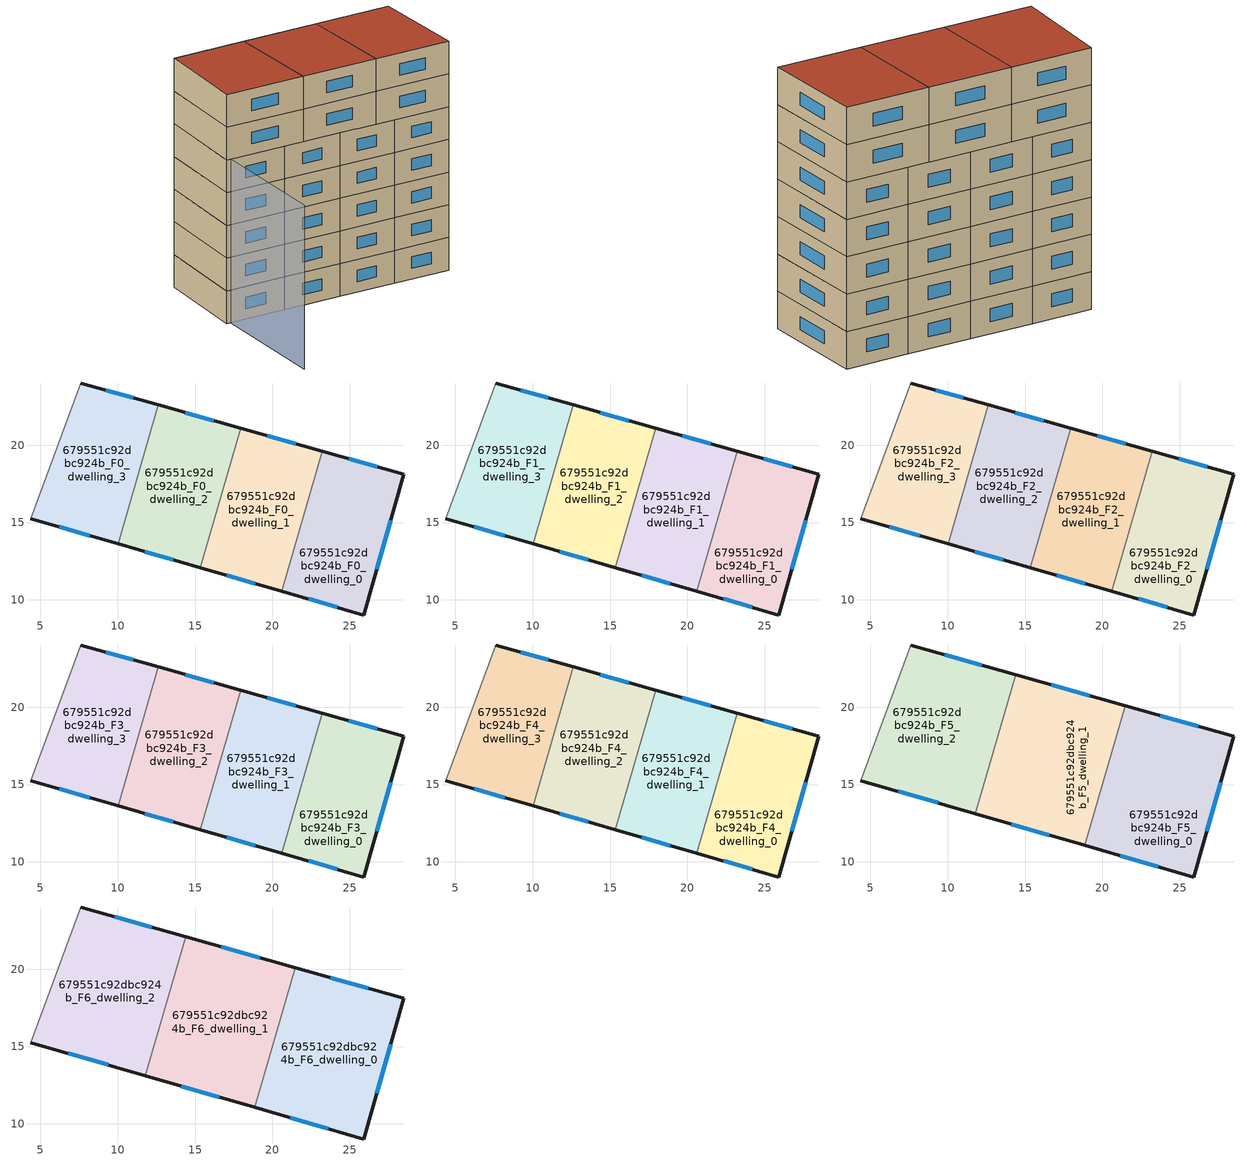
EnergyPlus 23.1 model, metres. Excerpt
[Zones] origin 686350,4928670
679551c92dbc924b_F0_dwelling_0
 floor ground (EU_floor_Construction): 28.48,18.12 25.91,9.03 20.61,10.56 23.23,19.6 z0
 wall outside (EU_wall_Construction): 20.61,10.56 25.91,9.03 28.48,18.12 23.23,19.6 z0:3
 wall to 679551c92dbc924b_F0_dwelling_1 (EU_wall_Construction): 23.23,19.6 20.61,10.56 z0:3
 window (EU_Window_Construction): 26.77,18.6 24.94,19.12 / 26.74,11.99 27.64,15.16 / 22.34,10.06 24.18,9.53 z0.98:2.02
679551c92dbc924b_F0_dwelling_1
 floor ground (EU_floor_Construction): 23.23,19.6 20.61,10.56 15.33,12.09 17.94,21.1 z0
 wall outside (EU_wall_Construction): 23.23,19.6 17.94,21.1 / 15.33,12.09 20.61,10.56 z0:3
 wall to 679551c92dbc924b_F0_dwelling_2 (EU_wall_Construction): 17.94,21.1 15.33,12.09 z0:3
 window (EU_Window_Construction): 21.51,20.09 19.66,20.61 / 17.05,11.59 18.9,11.06 z0.98:2.02
679551c92dbc924b_F0_dwelling_2
 floor ground (EU_floor_Construction): 17.94,21.1 15.33,12.09 10.03,13.63 12.63,22.6 z0
 wall outside (EU_wall_Construction): 17.94,21.1 12.63,22.6 / 10.03,13.63 15.33,12.09 z0:3
 wall to 679551c92dbc924b_F0_dwelling_3 (EU_wall_Construction): 12.63,22.6 10.03,13.63 z0:3
 window (EU_Window_Construction): 16.21,21.59 14.36,22.11 / 11.75,13.13 13.61,12.59 z0.98:2.02
679551c92dbc924b_F0_dwelling_3
 floor ground (EU_floor_Construction): 12.63,22.6 10.03,13.63 4.4,15.26 7.61,24.02 z0
 wall outside (EU_wall_Construction): 12.63,22.6 7.61,24.02 / 4.4,15.26 10.03,13.63 z0:3
 wall adiabatic (EU_wall_Construction): 7.61,24.02 4.4,15.26 z0:3
 window (EU_Window_Construction): 10.99,23.06 9.24,23.56 / 6.23,14.73 8.2,14.16 z0.98:2.02
679551c92dbc924b_F1_dwelling_0
 floor to 679551c92dbc924b_F0_dwelling_0 (EU_floor_Construction): 28.48,18.12 25.91,9.03 20.61,10.56 23.23,19.6 z3
 wall outside (EU_wall_Construction): 20.61,10.56 25.91,9.03 28.48,18.12 23.23,19.6 z3:6
 wall to 679551c92dbc924b_F1_dwelling_1 (EU_wall_Construction): 23.23,19.6 20.61,10.56 z3:6
 window (EU_Window_Construction): 26.77,18.6 24.94,19.12 / 26.74,11.99 27.64,15.16 / 22.34,10.06 24.18,9.53 z3.98:5.02
679551c92dbc924b_F1_dwelling_1
 floor to 679551c92dbc924b_F0_dwelling_1 (EU_floor_Construction): 23.23,19.6 20.61,10.56 15.33,12.09 17.94,21.1 z3
 wall outside (EU_wall_Construction): 23.23,19.6 17.94,21.1 / 15.33,12.09 20.61,10.56 z3:6
 wall to 679551c92dbc924b_F1_dwelling_2 (EU_wall_Construction): 17.94,21.1 15.33,12.09 z3:6
 window (EU_Window_Construction): 21.51,20.09 19.66,20.61 / 17.05,11.59 18.9,11.06 z3.98:5.02
679551c92dbc924b_F1_dwelling_2
 floor to 679551c92dbc924b_F0_dwelling_2 (EU_floor_Construction): 17.94,21.1 15.33,12.09 10.03,13.63 12.63,22.6 z3
 wall outside (EU_wall_Construction): 17.94,21.1 12.63,22.6 / 10.03,13.63 15.33,12.09 z3:6
 wall to 679551c92dbc924b_F1_dwelling_3 (EU_wall_Construction): 12.63,22.6 10.03,13.63 z3:6
 window (EU_Window_Construction): 16.21,21.59 14.36,22.11 / 11.75,13.13 13.61,12.59 z3.98:5.02
679551c92dbc924b_F1_dwelling_3
 floor to 679551c92dbc924b_F0_dwelling_3 (EU_floor_Construction): 12.63,22.6 10.03,13.63 4.4,15.26 7.61,24.02 z3
 wall outside (EU_wall_Construction): 12.63,22.6 7.61,24.02 / 4.4,15.26 10.03,13.63 z3:6
 wall adiabatic (EU_wall_Construction): 7.61,24.02 4.4,15.26 z3:6
 window (EU_Window_Construction): 10.99,23.06 9.24,23.56 / 6.23,14.73 8.2,14.16 z3.98:5.02
679551c92dbc924b_F2_dwelling_0
 floor to 679551c92dbc924b_F1_dwelling_0 (EU_floor_Construction): 28.48,18.12 25.91,9.03 20.61,10.56 23.23,19.6 z6
 wall outside (EU_wall_Construction): 20.61,10.56 25.91,9.03 28.48,18.12 23.23,19.6 z6:9
 wall to 679551c92dbc924b_F2_dwelling_1 (EU_wall_Construction): 23.23,19.6 20.61,10.56 z6:9
 window (EU_Window_Construction): 26.77,18.6 24.94,19.12 / 26.74,11.99 27.64,15.16 / 22.34,10.06 24.18,9.53 z6.98:8.02
679551c92dbc924b_F2_dwelling_1
 floor to 679551c92dbc924b_F1_dwelling_1 (EU_floor_Construction): 23.23,19.6 20.61,10.56 15.33,12.09 17.94,21.1 z6
 wall outside (EU_wall_Construction): 23.23,19.6 17.94,21.1 / 15.33,12.09 20.61,10.56 z6:9
 wall to 679551c92dbc924b_F2_dwelling_2 (EU_wall_Construction): 17.94,21.1 15.33,12.09 z6:9
 window (EU_Window_Construction): 21.51,20.09 19.66,20.61 / 17.05,11.59 18.9,11.06 z6.98:8.02
679551c92dbc924b_F2_dwelling_2
 floor to 679551c92dbc924b_F1_dwelling_2 (EU_floor_Construction): 17.94,21.1 15.33,12.09 10.03,13.63 12.63,22.6 z6
 wall outside (EU_wall_Construction): 17.94,21.1 12.63,22.6 / 10.03,13.63 15.33,12.09 z6:9
 wall to 679551c92dbc924b_F2_dwelling_3 (EU_wall_Construction): 12.63,22.6 10.03,13.63 z6:9
 window (EU_Window_Construction): 16.21,21.59 14.36,22.11 / 11.75,13.13 13.61,12.59 z6.98:8.02
679551c92dbc924b_F2_dwelling_3
 floor to 679551c92dbc924b_F1_dwelling_3 (EU_floor_Construction): 12.63,22.6 10.03,13.63 4.4,15.26 7.61,24.02 z6
 wall outside (EU_wall_Construction): 12.63,22.6 7.61,24.02 / 4.4,15.26 10.03,13.63 z6:9
 wall adiabatic (EU_wall_Construction): 7.61,24.02 4.4,15.26 z6:9
 window (EU_Window_Construction): 10.99,23.06 9.24,23.56 / 6.23,14.73 8.2,14.16 z6.98:8.02
679551c92dbc924b_F3_dwelling_0
 floor to 679551c92dbc924b_F2_dwelling_0 (EU_floor_Construction): 28.48,18.12 25.91,9.03 20.61,10.56 23.23,19.6 z9
 wall outside (EU_wall_Construction): 20.61,10.56 25.91,9.03 28.48,18.12 23.23,19.6 z9:12
 wall to 679551c92dbc924b_F3_dwelling_1 (EU_wall_Construction): 23.23,19.6 20.61,10.56 z9:12
 window (EU_Window_Construction): 26.77,18.6 24.94,19.12 / 26.74,11.99 27.64,15.16 / 22.34,10.06 24.18,9.53 z9.98:11.02
679551c92dbc924b_F3_dwelling_1
 floor to 679551c92dbc924b_F2_dwelling_1 (EU_floor_Construction): 23.23,19.6 20.61,10.56 15.33,12.09 17.94,21.1 z9
 wall outside (EU_wall_Construction): 23.23,19.6 17.94,21.1 / 15.33,12.09 20.61,10.56 z9:12
 wall to 679551c92dbc924b_F3_dwelling_2 (EU_wall_Construction): 17.94,21.1 15.33,12.09 z9:12
 window (EU_Window_Construction): 21.51,20.09 19.66,20.61 / 17.05,11.59 18.9,11.06 z9.98:11.02
679551c92dbc924b_F3_dwelling_2
 floor to 679551c92dbc924b_F2_dwelling_2 (EU_floor_Construction): 17.94,21.1 15.33,12.09 10.03,13.63 12.63,22.6 z9
 wall outside (EU_wall_Construction): 17.94,21.1 12.63,22.6 / 10.03,13.63 15.33,12.09 z9:12
 wall to 679551c92dbc924b_F3_dwelling_3 (EU_wall_Construction): 12.63,22.6 10.03,13.63 z9:12
 window (EU_Window_Construction): 16.21,21.59 14.36,22.11 / 11.75,13.13 13.61,12.59 z9.98:11.02
679551c92dbc924b_F3_dwelling_3
 floor to 679551c92dbc924b_F2_dwelling_3 (EU_floor_Construction): 12.63,22.6 10.03,13.63 4.4,15.26 7.61,24.02 z9
 wall outside (EU_wall_Construction): 12.63,22.6 7.61,24.02 / 4.4,15.26 10.03,13.63 z9:12
 wall adiabatic (EU_wall_Construction): 7.61,24.02 4.4,15.26 z9:12
 window (EU_Window_Construction): 10.99,23.06 9.24,23.56 / 6.23,14.73 8.2,14.16 z9.98:11.02
679551c92dbc924b_F4_dwelling_0
 floor to 679551c92dbc924b_F3_dwelling_0 (EU_floor_Construction): 28.48,18.12 25.91,9.03 20.61,10.56 23.23,19.6 z12
 wall outside (EU_wall_Construction): 20.61,10.56 25.91,9.03 28.48,18.12 23.23,19.6 z12:15
 wall to 679551c92dbc924b_F4_dwelling_1 (EU_wall_Construction): 23.23,19.6 20.61,10.56 z12:15
 window (EU_Window_Construction): 26.77,18.6 24.94,19.12 / 26.74,11.99 27.64,15.16 / 22.34,10.06 24.18,9.53 z12.98:14.02
679551c92dbc924b_F4_dwelling_1
 floor to 679551c92dbc924b_F3_dwelling_1 (EU_floor_Construction): 23.23,19.6 20.61,10.56 15.33,12.09 17.94,21.1 z12
 wall outside (EU_wall_Construction): 23.23,19.6 17.94,21.1 / 15.33,12.09 20.61,10.56 z12:15
 wall to 679551c92dbc924b_F4_dwelling_2 (EU_wall_Construction): 17.94,21.1 15.33,12.09 z12:15
 window (EU_Window_Construction): 21.51,20.09 19.66,20.61 / 17.05,11.59 18.9,11.06 z12.98:14.02
679551c92dbc924b_F4_dwelling_2
 floor to 679551c92dbc924b_F3_dwelling_2 (EU_floor_Construction): 17.94,21.1 15.33,12.09 10.03,13.63 12.63,22.6 z12
 wall outside (EU_wall_Construction): 17.94,21.1 12.63,22.6 / 10.03,13.63 15.33,12.09 z12:15
 wall to 679551c92dbc924b_F4_dwelling_3 (EU_wall_Construction): 12.63,22.6 10.03,13.63 z12:15
 window (EU_Window_Construction): 16.21,21.59 14.36,22.11 / 11.75,13.13 13.61,12.59 z12.98:14.02
679551c92dbc924b_F4_dwelling_3
 floor to 679551c92dbc924b_F3_dwelling_3 (EU_floor_Construction): 12.63,22.6 10.03,13.63 4.4,15.26 7.61,24.02 z12
 wall outside (EU_wall_Construction): 12.63,22.6 7.61,24.02 / 4.4,15.26 10.03,13.63 z12:15
 wall adiabatic (EU_wall_Construction): 7.61,24.02 4.4,15.26 z12:15
 window (EU_Window_Construction): 10.99,23.06 9.24,23.56 / 6.23,14.73 8.2,14.16 z12.98:14.02
679551c92dbc924b_F5_dwelling_0
 floor to 679551c92dbc924b_F4_dwelling_0 (EU_floor_Construction): 28.48,18.12 25.91,9.03 20.61,10.56 23.23,19.6 z15
 floor to 679551c92dbc924b_F4_dwelling_1 (EU_floor_Construction): 23.23,19.6 20.61,10.56 18.86,11.07 21.47,20.1 z15
 wall outside (EU_wall_Construction): 18.86,11.07 25.91,9.03 28.48,18.12 21.47,20.1 z15:18
 wall to 679551c92dbc924b_F5_dwelling_1 (EU_wall_Construction): 21.47,20.1 18.86,11.07 z15:18
 window (EU_Window_Construction): 26.2,18.76 23.75,19.46 / 26.74,11.99 27.64,15.16 / 21.15,10.41 23.61,9.69 z15.98:17.02
679551c92dbc924b_F5_dwelling_1
 floor to 679551c92dbc924b_F4_dwelling_1 (EU_floor_Construction): 21.47,20.1 18.86,11.07 15.33,12.09 17.94,21.1 z15
 floor to 679551c92dbc924b_F4_dwelling_2 (EU_floor_Construction): 17.94,21.1 15.33,12.09 11.8,13.12 14.4,22.1 z15
 wall outside (EU_wall_Construction): 21.47,20.1 14.4,22.1 / 11.8,13.12 18.86,11.07 z15:18
 wall to 679551c92dbc924b_F5_dwelling_2 (EU_wall_Construction): 14.4,22.1 11.8,13.12 z15:18
 window (EU_Window_Construction): 19.17,20.75 16.7,21.45 / 14.09,12.45 16.56,11.74 z15.98:17.02
679551c92dbc924b_F5_dwelling_2
 floor to 679551c92dbc924b_F4_dwelling_2 (EU_floor_Construction): 14.4,22.1 11.8,13.12 10.03,13.63 12.63,22.6 z15
 floor to 679551c92dbc924b_F4_dwelling_3 (EU_floor_Construction): 12.63,22.6 10.03,13.63 4.4,15.26 7.61,24.02 z15
 wall outside (EU_wall_Construction): 14.4,22.1 7.61,24.02 / 4.4,15.26 11.8,13.12 z15:18
 wall adiabatic (EU_wall_Construction): 7.61,24.02 4.4,15.26 z15:18
 window (EU_Window_Construction): 12.19,22.72 9.82,23.39 / 6.8,14.56 9.39,13.81 z15.98:17.02
679551c92dbc924b_F6_dwelling_0
 floor to 679551c92dbc924b_F5_dwelling_0 (EU_floor_Construction): 28.48,18.12 25.91,9.03 18.86,11.07 21.47,20.1 z18
 wall outside (EU_wall_Construction): 18.86,11.07 25.91,9.03 28.48,18.12 21.47,20.1 z18:21
 wall to 679551c92dbc924b_F6_dwelling_1 (EU_wall_Construction): 21.47,20.1 18.86,11.07 z18:21
 window (EU_Window_Construction): 26.2,18.76 23.75,19.46 / 26.74,11.99 27.64,15.16 / 21.15,10.41 23.61,9.69 z18.98:20.02
 roof outside (EU_roof_Construction): 25.91,9.03 28.48,18.12 21.47,20.1 18.86,11.07 z21
679551c92dbc924b_F6_dwelling_1
 floor to 679551c92dbc924b_F5_dwelling_1 (EU_floor_Construction): 21.47,20.1 18.86,11.07 11.8,13.12 14.4,22.1 z18
 wall outside (EU_wall_Construction): 21.47,20.1 14.4,22.1 / 11.8,13.12 18.86,11.07 z18:21
 wall to 679551c92dbc924b_F6_dwelling_2 (EU_wall_Construction): 14.4,22.1 11.8,13.12 z18:21
 window (EU_Window_Construction): 19.17,20.75 16.7,21.45 / 14.09,12.45 16.56,11.74 z18.98:20.02
 roof outside (EU_roof_Construction): 18.86,11.07 21.47,20.1 14.4,22.1 11.8,13.12 z21
679551c92dbc924b_F6_dwelling_2
 floor to 679551c92dbc924b_F5_dwelling_2 (EU_floor_Construction): 14.4,22.1 11.8,13.12 4.4,15.26 7.61,24.02 z18
 wall outside (EU_wall_Construction): 14.4,22.1 7.61,24.02 / 4.4,15.26 11.8,13.12 z18:21
 wall adiabatic (EU_wall_Construction): 7.61,24.02 4.4,15.26 z18:21
 window (EU_Window_Construction): 12.19,22.72 9.82,23.39 / 6.8,14.56 9.39,13.81 z18.98:20.02
 roof outside (EU_roof_Construction): 11.8,13.12 14.4,22.1 7.61,24.02 4.4,15.26 z21
shading: 7.61,24.02 1.09,3.58 z0:15
[Building]
EU S2 Campaign: North Axis=0; Terrain=City; Solar Distribution=FullExterior
[Site:Location]
Bologna: Latitude=44.5; Longitude=11.25; Time Zone=1; Elevation=37
[SizingPeriod:WeatherFileDays]
AnnualSizingPeriod: Begin Month=1; Begin Day of Month=1; End Month=12; End Day of Month=31; Day of Week for Start Day=Monday; Use Weather File Daylight Saving Period=No; Use Weather File Rain and Snow Indicators=No
[MATERIAL]
EU_InternalMass_Material: Roughness=MediumRough; Thickness=0.1; Conductivity=1; Density=1800; Specific Heat=900; Thermal Absorptance=0.9; Solar Absorptance=0.7; Visible Absorptance=0.7
[MATERIAL:NOMASS] Roughness=MediumRough; Thermal Absorptance=0.9; Solar Absorptance=0.7; Visible Absorptance=0.7
Name | Thermal Resistance
EU_wall_NoMass | 0.905828
EU_roof_NoMass | 0.37593
EU_floor_NoMass | 0.67114
[WINDOWMATERIAL:SIMPLEGLAZINGSYSTEM]
EU_Window_SimpleGlazing: UFactor=4.52486; Solar Heat Gain Coefficient=0.85; Visible Transmittance=0.85
[CONSTRUCTION]
EU_wall_Construction: EU_wall_NoMass
EU_roof_Construction: EU_roof_NoMass
EU_floor_Construction: EU_floor_NoMass
EU_Window_Construction: EU_Window_SimpleGlazing
EU_InternalMass_Construction: EU_InternalMass_Material
[ZONE] Type=1; Multiplier=1; Ceiling Height=autocalculate; Floor Area=autocalculate; Part of Total Floor Area=Yes
Name | Volume
679551c92dbc924b_F0_dwelling_0; 679551c92dbc924b_F1_dwelling_0; 679551c92dbc924b_F2_dwelling_0; 679551c92dbc924b_F3_dwelling_0; 679551c92dbc924b_F4_dwelling_0 | 154.975
679551c92dbc924b_F5_dwelling_0 | 206.624
679551c92dbc924b_F6_dwelling_0 | 206.628
679551c92dbc924b_F0_dwelling_1 | 154.974
679551c92dbc924b_F1_dwelling_1; 679551c92dbc924b_F2_dwelling_1; 679551c92dbc924b_F3_dwelling_1; 679551c92dbc924b_F4_dwelling_1 | 154.973
679551c92dbc924b_F5_dwelling_1 | 206.637
679551c92dbc924b_F6_dwelling_1 | 206.643
679551c92dbc924b_F0_dwelling_2; 679551c92dbc924b_F1_dwelling_2; 679551c92dbc924b_F2_dwelling_2; 679551c92dbc924b_F3_dwelling_2; 679551c92dbc924b_F4_dwelling_2 | 154.976
679551c92dbc924b_F5_dwelling_2 | 206.631
679551c92dbc924b_F6_dwelling_2 | 206.635
679551c92dbc924b_F0_dwelling_3; 679551c92dbc924b_F1_dwelling_3; 679551c92dbc924b_F2_dwelling_3; 679551c92dbc924b_F3_dwelling_3; 679551c92dbc924b_F4_dwelling_3 | 154.981
[INTERNALMASS] Construction=EU_InternalMass_Construction
Name | Zone or ZoneList | Surface Area
679551c92dbc924b_F0_dwelling_0_EU_InternalMass | 679551c92dbc924b_F0_dwelling_0 | 51.6585
679551c92dbc924b_F0_dwelling_1_EU_InternalMass | 679551c92dbc924b_F0_dwelling_1 | 51.6581
679551c92dbc924b_F0_dwelling_2_EU_InternalMass | 679551c92dbc924b_F0_dwelling_2 | 51.6585
679551c92dbc924b_F0_dwelling_3_EU_InternalMass | 679551c92dbc924b_F0_dwelling_3 | 51.6606
679551c92dbc924b_F1_dwelling_0_EU_InternalMass | 679551c92dbc924b_F1_dwelling_0 | 51.6585
679551c92dbc924b_F1_dwelling_1_EU_InternalMass | 679551c92dbc924b_F1_dwelling_1 | 51.6581
679551c92dbc924b_F1_dwelling_2_EU_InternalMass | 679551c92dbc924b_F1_dwelling_2 | 51.6585
679551c92dbc924b_F1_dwelling_3_EU_InternalMass | 679551c92dbc924b_F1_dwelling_3 | 51.6606
679551c92dbc924b_F2_dwelling_0_EU_InternalMass | 679551c92dbc924b_F2_dwelling_0 | 51.6585
679551c92dbc924b_F2_dwelling_1_EU_InternalMass | 679551c92dbc924b_F2_dwelling_1 | 51.6581
679551c92dbc924b_F2_dwelling_2_EU_InternalMass | 679551c92dbc924b_F2_dwelling_2 | 51.6585
679551c92dbc924b_F2_dwelling_3_EU_InternalMass | 679551c92dbc924b_F2_dwelling_3 | 51.6606
679551c92dbc924b_F3_dwelling_0_EU_InternalMass | 679551c92dbc924b_F3_dwelling_0 | 51.6585
679551c92dbc924b_F3_dwelling_1_EU_InternalMass | 679551c92dbc924b_F3_dwelling_1 | 51.6581
679551c92dbc924b_F3_dwelling_2_EU_InternalMass | 679551c92dbc924b_F3_dwelling_2 | 51.6585
679551c92dbc924b_F3_dwelling_3_EU_InternalMass | 679551c92dbc924b_F3_dwelling_3 | 51.6606
679551c92dbc924b_F4_dwelling_0_EU_InternalMass | 679551c92dbc924b_F4_dwelling_0 | 51.6585
679551c92dbc924b_F4_dwelling_1_EU_InternalMass | 679551c92dbc924b_F4_dwelling_1 | 51.6581
679551c92dbc924b_F4_dwelling_2_EU_InternalMass | 679551c92dbc924b_F4_dwelling_2 | 51.6585
679551c92dbc924b_F4_dwelling_3_EU_InternalMass | 679551c92dbc924b_F4_dwelling_3 | 51.6606
679551c92dbc924b_F5_dwelling_0_EU_InternalMass | 679551c92dbc924b_F5_dwelling_0 | 68.8756
679551c92dbc924b_F5_dwelling_1_EU_InternalMass | 679551c92dbc924b_F5_dwelling_1 | 68.8812
679551c92dbc924b_F5_dwelling_2_EU_InternalMass | 679551c92dbc924b_F5_dwelling_2 | 68.8781
679551c92dbc924b_F6_dwelling_0_EU_InternalMass | 679551c92dbc924b_F6_dwelling_0 | 68.8756
679551c92dbc924b_F6_dwelling_1_EU_InternalMass | 679551c92dbc924b_F6_dwelling_1 | 68.8812
679551c92dbc924b_F6_dwelling_2_EU_InternalMass | 679551c92dbc924b_F6_dwelling_2 | 68.8781
[OTHEREQUIPMENT] Fuel Type=Electricity; Design Level Calculation Method=Watts/Area; Power per Zone Floor Area=1; Fraction Latent=0; Fraction Radiant=0; Fraction Lost=0; Carbon Dioxide Generation Rate=0; EndUse Subcategory=EU_Step8_InternalGains
Name | Zone or ZoneList or Space or SpaceList | Schedule
EU_Step8_InternalGain_679551c92dbc924b_F0_dwelling_0_f000 | 679551c92dbc924b_F0_dwelling_0 | EU_Step8_GainSchedule_679551c92dbc924b_F0_dwelling_0_f000
EU_Step8_InternalGain_679551c92dbc924b_F0_dwelling_1_f000 | 679551c92dbc924b_F0_dwelling_1 | EU_Step8_GainSchedule_679551c92dbc924b_F0_dwelling_1_f000
EU_Step8_InternalGain_679551c92dbc924b_F0_dwelling_2_f000 | 679551c92dbc924b_F0_dwelling_2 | EU_Step8_GainSchedule_679551c92dbc924b_F0_dwelling_2_f000
EU_Step8_InternalGain_679551c92dbc924b_F0_dwelling_3_f000 | 679551c92dbc924b_F0_dwelling_3 | EU_Step8_GainSchedule_679551c92dbc924b_F0_dwelling_3_f000
EU_Step8_InternalGain_679551c92dbc924b_F1_dwelling_0_f000 | 679551c92dbc924b_F1_dwelling_0 | EU_Step8_GainSchedule_679551c92dbc924b_F1_dwelling_0_f000
EU_Step8_InternalGain_679551c92dbc924b_F1_dwelling_1_f000 | 679551c92dbc924b_F1_dwelling_1 | EU_Step8_GainSchedule_679551c92dbc924b_F1_dwelling_1_f000
EU_Step8_InternalGain_679551c92dbc924b_F1_dwelling_2_f000 | 679551c92dbc924b_F1_dwelling_2 | EU_Step8_GainSchedule_679551c92dbc924b_F1_dwelling_2_f000
EU_Step8_InternalGain_679551c92dbc924b_F1_dwelling_3_f000 | 679551c92dbc924b_F1_dwelling_3 | EU_Step8_GainSchedule_679551c92dbc924b_F1_dwelling_3_f000
EU_Step8_InternalGain_679551c92dbc924b_F2_dwelling_0_f000 | 679551c92dbc924b_F2_dwelling_0 | EU_Step8_GainSchedule_679551c92dbc924b_F2_dwelling_0_f000
EU_Step8_InternalGain_679551c92dbc924b_F2_dwelling_1_f000 | 679551c92dbc924b_F2_dwelling_1 | EU_Step8_GainSchedule_679551c92dbc924b_F2_dwelling_1_f000
EU_Step8_InternalGain_679551c92dbc924b_F2_dwelling_2_f000 | 679551c92dbc924b_F2_dwelling_2 | EU_Step8_GainSchedule_679551c92dbc924b_F2_dwelling_2_f000
EU_Step8_InternalGain_679551c92dbc924b_F2_dwelling_3_f000 | 679551c92dbc924b_F2_dwelling_3 | EU_Step8_GainSchedule_679551c92dbc924b_F2_dwelling_3_f000
EU_Step8_InternalGain_679551c92dbc924b_F3_dwelling_0_f000 | 679551c92dbc924b_F3_dwelling_0 | EU_Step8_GainSchedule_679551c92dbc924b_F3_dwelling_0_f000
EU_Step8_InternalGain_679551c92dbc924b_F3_dwelling_1_f000 | 679551c92dbc924b_F3_dwelling_1 | EU_Step8_GainSchedule_679551c92dbc924b_F3_dwelling_1_f000
EU_Step8_InternalGain_679551c92dbc924b_F3_dwelling_2_f000 | 679551c92dbc924b_F3_dwelling_2 | EU_Step8_GainSchedule_679551c92dbc924b_F3_dwelling_2_f000
EU_Step8_InternalGain_679551c92dbc924b_F3_dwelling_3_f000 | 679551c92dbc924b_F3_dwelling_3 | EU_Step8_GainSchedule_679551c92dbc924b_F3_dwelling_3_f000
EU_Step8_InternalGain_679551c92dbc924b_F4_dwelling_0_f000 | 679551c92dbc924b_F4_dwelling_0 | EU_Step8_GainSchedule_679551c92dbc924b_F4_dwelling_0_f000
EU_Step8_InternalGain_679551c92dbc924b_F4_dwelling_1_f000 | 679551c92dbc924b_F4_dwelling_1 | EU_Step8_GainSchedule_679551c92dbc924b_F4_dwelling_1_f000
EU_Step8_InternalGain_679551c92dbc924b_F4_dwelling_2_f000 | 679551c92dbc924b_F4_dwelling_2 | EU_Step8_GainSchedule_679551c92dbc924b_F4_dwelling_2_f000
EU_Step8_InternalGain_679551c92dbc924b_F4_dwelling_3_f000 | 679551c92dbc924b_F4_dwelling_3 | EU_Step8_GainSchedule_679551c92dbc924b_F4_dwelling_3_f000
EU_Step8_InternalGain_679551c92dbc924b_F5_dwelling_0_f000 | 679551c92dbc924b_F5_dwelling_0 | EU_Step8_GainSchedule_679551c92dbc924b_F5_dwelling_0_f000
EU_Step8_InternalGain_679551c92dbc924b_F5_dwelling_1_f000 | 679551c92dbc924b_F5_dwelling_1 | EU_Step8_GainSchedule_679551c92dbc924b_F5_dwelling_1_f000
EU_Step8_InternalGain_679551c92dbc924b_F5_dwelling_2_f000 | 679551c92dbc924b_F5_dwelling_2 | EU_Step8_GainSchedule_679551c92dbc924b_F5_dwelling_2_f000
EU_Step8_InternalGain_679551c92dbc924b_F6_dwelling_0_f000 | 679551c92dbc924b_F6_dwelling_0 | EU_Step8_GainSchedule_679551c92dbc924b_F6_dwelling_0_f000
EU_Step8_InternalGain_679551c92dbc924b_F6_dwelling_1_f000 | 679551c92dbc924b_F6_dwelling_1 | EU_Step8_GainSchedule_679551c92dbc924b_F6_dwelling_1_f000
EU_Step8_InternalGain_679551c92dbc924b_F6_dwelling_2_f000 | 679551c92dbc924b_F6_dwelling_2 | EU_Step8_GainSchedule_679551c92dbc924b_F6_dwelling_2_f000
[ZONEVENTILATION:DESIGNFLOWRATE] Schedule=EU_AlwaysOn; Design Flow Rate Calculation Method=AirChanges/Hour; Air Changes per Hour=0.73129; Ventilation Type=Natural; Fan Pressure Rise=0; Fan Total Efficiency=1; Constant Term Coefficient=1; Temperature Term Coefficient=0; Velocity Term Coefficient=0; Velocity Squared Term Coefficient=0; Minimum Indoor Temperature=-100; Maximum Indoor Temperature=100; Delta Temperature=-100; Minimum Outdoor Temperature=-100; Maximum Outdoor Temperature=100; Maximum Wind Speed=40
Name | Zone or ZoneList or Space or SpaceList
EU_ConstantAir_679551c92dbc924b_F0_dwelling_0 | 679551c92dbc924b_F0_dwelling_0
EU_ConstantAir_679551c92dbc924b_F0_dwelling_1 | 679551c92dbc924b_F0_dwelling_1
EU_ConstantAir_679551c92dbc924b_F0_dwelling_2 | 679551c92dbc924b_F0_dwelling_2
EU_ConstantAir_679551c92dbc924b_F0_dwelling_3 | 679551c92dbc924b_F0_dwelling_3
EU_ConstantAir_679551c92dbc924b_F1_dwelling_0 | 679551c92dbc924b_F1_dwelling_0
EU_ConstantAir_679551c92dbc924b_F1_dwelling_1 | 679551c92dbc924b_F1_dwelling_1
EU_ConstantAir_679551c92dbc924b_F1_dwelling_2 | 679551c92dbc924b_F1_dwelling_2
EU_ConstantAir_679551c92dbc924b_F1_dwelling_3 | 679551c92dbc924b_F1_dwelling_3
EU_ConstantAir_679551c92dbc924b_F2_dwelling_0 | 679551c92dbc924b_F2_dwelling_0
EU_ConstantAir_679551c92dbc924b_F2_dwelling_1 | 679551c92dbc924b_F2_dwelling_1
EU_ConstantAir_679551c92dbc924b_F2_dwelling_2 | 679551c92dbc924b_F2_dwelling_2
EU_ConstantAir_679551c92dbc924b_F2_dwelling_3 | 679551c92dbc924b_F2_dwelling_3
EU_ConstantAir_679551c92dbc924b_F3_dwelling_0 | 679551c92dbc924b_F3_dwelling_0
EU_ConstantAir_679551c92dbc924b_F3_dwelling_1 | 679551c92dbc924b_F3_dwelling_1
EU_ConstantAir_679551c92dbc924b_F3_dwelling_2 | 679551c92dbc924b_F3_dwelling_2
EU_ConstantAir_679551c92dbc924b_F3_dwelling_3 | 679551c92dbc924b_F3_dwelling_3
EU_ConstantAir_679551c92dbc924b_F4_dwelling_0 | 679551c92dbc924b_F4_dwelling_0
EU_ConstantAir_679551c92dbc924b_F4_dwelling_1 | 679551c92dbc924b_F4_dwelling_1
EU_ConstantAir_679551c92dbc924b_F4_dwelling_2 | 679551c92dbc924b_F4_dwelling_2
EU_ConstantAir_679551c92dbc924b_F4_dwelling_3 | 679551c92dbc924b_F4_dwelling_3
EU_ConstantAir_679551c92dbc924b_F5_dwelling_0 | 679551c92dbc924b_F5_dwelling_0
EU_ConstantAir_679551c92dbc924b_F5_dwelling_1 | 679551c92dbc924b_F5_dwelling_1
EU_ConstantAir_679551c92dbc924b_F5_dwelling_2 | 679551c92dbc924b_F5_dwelling_2
EU_ConstantAir_679551c92dbc924b_F6_dwelling_0 | 679551c92dbc924b_F6_dwelling_0
EU_ConstantAir_679551c92dbc924b_F6_dwelling_1 | 679551c92dbc924b_F6_dwelling_1
EU_ConstantAir_679551c92dbc924b_F6_dwelling_2 | 679551c92dbc924b_F6_dwelling_2
[HVACTEMPLATE:THERMOSTAT] Constant Heating Setpoint=20; Constant Cooling Setpoint=50
EU_HeatOnly_679551c92dbc924b_F0_dwelling_0; EU_HeatOnly_679551c92dbc924b_F0_dwelling_1; EU_HeatOnly_679551c92dbc924b_F0_dwelling_2; EU_HeatOnly_679551c92dbc924b_F0_dwelling_3; EU_HeatOnly_679551c92dbc924b_F1_dwelling_0; EU_HeatOnly_679551c92dbc924b_F1_dwelling_1; EU_HeatOnly_679551c92dbc924b_F1_dwelling_2; EU_HeatOnly_679551c92dbc924b_F1_dwelling_3; EU_HeatOnly_679551c92dbc924b_F2_dwelling_0; EU_HeatOnly_679551c92dbc924b_F2_dwelling_1; EU_HeatOnly_679551c92dbc924b_F2_dwelling_2; EU_HeatOnly_679551c92dbc924b_F2_dwelling_3; EU_HeatOnly_679551c92dbc924b_F3_dwelling_0; EU_HeatOnly_679551c92dbc924b_F3_dwelling_1; EU_HeatOnly_679551c92dbc924b_F3_dwelling_2; EU_HeatOnly_679551c92dbc924b_F3_dwelling_3; EU_HeatOnly_679551c92dbc924b_F4_dwelling_0; EU_HeatOnly_679551c92dbc924b_F4_dwelling_1; EU_HeatOnly_679551c92dbc924b_F4_dwelling_2; EU_HeatOnly_679551c92dbc924b_F4_dwelling_3; EU_HeatOnly_679551c92dbc924b_F5_dwelling_0; EU_HeatOnly_679551c92dbc924b_F5_dwelling_1; EU_HeatOnly_679551c92dbc924b_F5_dwelling_2; EU_HeatOnly_679551c92dbc924b_F6_dwelling_0; EU_HeatOnly_679551c92dbc924b_F6_dwelling_1; EU_HeatOnly_679551c92dbc924b_F6_dwelling_2
[HVACTEMPLATE:ZONE:IDEALLOADSAIRSYSTEM] System Availability Schedule=EU_AlwaysOn; Maximum Heating Supply Air Temperature=50; Minimum Cooling Supply Air Temperature=13; Maximum Heating Supply Air Humidity Ratio=0.0156; Minimum Cooling Supply Air Humidity Ratio=0.0077; Heating Limit=NoLimit; Cooling Limit=NoLimit; Heating Availability Schedule=EU_AlwaysOn; Cooling Availability Schedule=EU_CoolingOff; Dehumidification Control Type=ConstantSensibleHeatRatio; Cooling Sensible Heat Ratio=0.7; Dehumidification Setpoint=60; Humidification Control Type=None; Humidification Setpoint=30; Outdoor Air Method=None; Outdoor Air Flow Rate per Person=0.00944; Outdoor Air Flow Rate per Zone Floor Area=0; Outdoor Air Flow Rate per Zone=0; Demand Controlled Ventilation Type=None; Outdoor Air Economizer Type=NoEconomizer; Heat Recovery Type=None; Sensible Heat Recovery Effectiveness=0.7; Latent Heat Recovery Effectiveness=0.65
Name | Template Thermostat
679551c92dbc924b_F0_dwelling_0 | EU_HeatOnly_679551c92dbc924b_F0_dwelling_0
679551c92dbc924b_F0_dwelling_1 | EU_HeatOnly_679551c92dbc924b_F0_dwelling_1
679551c92dbc924b_F0_dwelling_2 | EU_HeatOnly_679551c92dbc924b_F0_dwelling_2
679551c92dbc924b_F0_dwelling_3 | EU_HeatOnly_679551c92dbc924b_F0_dwelling_3
679551c92dbc924b_F1_dwelling_0 | EU_HeatOnly_679551c92dbc924b_F1_dwelling_0
679551c92dbc924b_F1_dwelling_1 | EU_HeatOnly_679551c92dbc924b_F1_dwelling_1
679551c92dbc924b_F1_dwelling_2 | EU_HeatOnly_679551c92dbc924b_F1_dwelling_2
679551c92dbc924b_F1_dwelling_3 | EU_HeatOnly_679551c92dbc924b_F1_dwelling_3
679551c92dbc924b_F2_dwelling_0 | EU_HeatOnly_679551c92dbc924b_F2_dwelling_0
679551c92dbc924b_F2_dwelling_1 | EU_HeatOnly_679551c92dbc924b_F2_dwelling_1
679551c92dbc924b_F2_dwelling_2 | EU_HeatOnly_679551c92dbc924b_F2_dwelling_2
679551c92dbc924b_F2_dwelling_3 | EU_HeatOnly_679551c92dbc924b_F2_dwelling_3
679551c92dbc924b_F3_dwelling_0 | EU_HeatOnly_679551c92dbc924b_F3_dwelling_0
679551c92dbc924b_F3_dwelling_1 | EU_HeatOnly_679551c92dbc924b_F3_dwelling_1
679551c92dbc924b_F3_dwelling_2 | EU_HeatOnly_679551c92dbc924b_F3_dwelling_2
679551c92dbc924b_F3_dwelling_3 | EU_HeatOnly_679551c92dbc924b_F3_dwelling_3
679551c92dbc924b_F4_dwelling_0 | EU_HeatOnly_679551c92dbc924b_F4_dwelling_0
679551c92dbc924b_F4_dwelling_1 | EU_HeatOnly_679551c92dbc924b_F4_dwelling_1
679551c92dbc924b_F4_dwelling_2 | EU_HeatOnly_679551c92dbc924b_F4_dwelling_2
679551c92dbc924b_F4_dwelling_3 | EU_HeatOnly_679551c92dbc924b_F4_dwelling_3
679551c92dbc924b_F5_dwelling_0 | EU_HeatOnly_679551c92dbc924b_F5_dwelling_0
679551c92dbc924b_F5_dwelling_1 | EU_HeatOnly_679551c92dbc924b_F5_dwelling_1
679551c92dbc924b_F5_dwelling_2 | EU_HeatOnly_679551c92dbc924b_F5_dwelling_2
679551c92dbc924b_F6_dwelling_0 | EU_HeatOnly_679551c92dbc924b_F6_dwelling_0
679551c92dbc924b_F6_dwelling_1 | EU_HeatOnly_679551c92dbc924b_F6_dwelling_1
679551c92dbc924b_F6_dwelling_2 | EU_HeatOnly_679551c92dbc924b_F6_dwelling_2
[SIZING:ZONE] Zone Cooling Design Supply Air Temperature Input Method=SupplyAirTemperature; Zone Cooling Design Supply Air Temperature=13; Zone Heating Design Supply Air Temperature Input Method=SupplyAirTemperature; Zone Heating Design Supply Air Temperature=50; Zone Cooling Design Supply Air Humidity Ratio=0.008; Zone Heating Design Supply Air Humidity Ratio=0.008; Cooling Design Air Flow Method=DesignDay; Cooling Design Air Flow Rate=0; Cooling Minimum Air Flow per Zone Floor Area=0.000762; Cooling Minimum Air Flow=0; Cooling Minimum Air Flow Fraction=0.2; Heating Design Air Flow Method=DesignDay; Heating Design Air Flow Rate=0; Heating Maximum Air Flow per Zone Floor Area=0.002032; Heating Maximum Air Flow=0.141576; Heating Maximum Air Flow Fraction=0.3; Account for Dedicated Outdoor Air System=No; Dedicated Outdoor Air System Control Strategy=NeutralSupplyAir; Dedicated Outdoor Air Low Setpoint Temperature for Design=autosize; Dedicated Outdoor Air High Setpoint Temperature for Design=autosize; Zone Load Sizing Method=Sensible Load Only No Latent Load; Zone Latent Cooling Design Supply Air Humidity Ratio Input Method=HumidityRatioDifference; Zone Cooling Design Supply Air Humidity Ratio Difference=0.005; Zone Latent Heating Design Supply Air Humidity Ratio Input Method=HumidityRatioDifference; Zone Humidification Design Supply Air Humidity Ratio Difference=0.005
679551c92dbc924b_F0_dwelling_0; 679551c92dbc924b_F0_dwelling_1; 679551c92dbc924b_F0_dwelling_2; 679551c92dbc924b_F0_dwelling_3; 679551c92dbc924b_F1_dwelling_0; 679551c92dbc924b_F1_dwelling_1; 679551c92dbc924b_F1_dwelling_2; 679551c92dbc924b_F1_dwelling_3; 679551c92dbc924b_F2_dwelling_0; 679551c92dbc924b_F2_dwelling_1; 679551c92dbc924b_F2_dwelling_2; 679551c92dbc924b_F2_dwelling_3; 679551c92dbc924b_F3_dwelling_0; 679551c92dbc924b_F3_dwelling_1; 679551c92dbc924b_F3_dwelling_2; 679551c92dbc924b_F3_dwelling_3; 679551c92dbc924b_F4_dwelling_0; 679551c92dbc924b_F4_dwelling_1; 679551c92dbc924b_F4_dwelling_2; 679551c92dbc924b_F4_dwelling_3; 679551c92dbc924b_F5_dwelling_0; 679551c92dbc924b_F5_dwelling_1; 679551c92dbc924b_F5_dwelling_2; 679551c92dbc924b_F6_dwelling_0; 679551c92dbc924b_F6_dwelling_1; 679551c92dbc924b_F6_dwelling_2
[SCHEDULE:CONSTANT]
Name | Hourly Value
EU_AlwaysOn | 1
EU_CoolingOff | 0
[SCHEDULE:FILE] Column Number=1; Rows to Skip at Top=0; Number of Hours of Data=8760; Column Separator=Comma; Interpolate to Timestep=No; Minutes per Item=60; Adjust Schedule for Daylight Savings=Yes
Name | File
EU_Step8_GainSchedule_679551c92dbc924b_F0_dwelling_0_f000 | ../../schedules/679551c92dbc924b/679551c92dbc924b_F0_dwelling_0_f000_gain.csv
EU_Step8_GainSchedule_679551c92dbc924b_F0_dwelling_1_f000 | ../../schedules/679551c92dbc924b/679551c92dbc924b_F0_dwelling_1_f000_gain.csv
EU_Step8_GainSchedule_679551c92dbc924b_F0_dwelling_2_f000 | ../../schedules/679551c92dbc924b/679551c92dbc924b_F0_dwelling_2_f000_gain.csv
EU_Step8_GainSchedule_679551c92dbc924b_F0_dwelling_3_f000 | ../../schedules/679551c92dbc924b/679551c92dbc924b_F0_dwelling_3_f000_gain.csv
EU_Step8_GainSchedule_679551c92dbc924b_F1_dwelling_0_f000 | ../../schedules/679551c92dbc924b/679551c92dbc924b_F1_dwelling_0_f000_gain.csv
EU_Step8_GainSchedule_679551c92dbc924b_F1_dwelling_1_f000 | ../../schedules/679551c92dbc924b/679551c92dbc924b_F1_dwelling_1_f000_gain.csv
EU_Step8_GainSchedule_679551c92dbc924b_F1_dwelling_2_f000 | ../../schedules/679551c92dbc924b/679551c92dbc924b_F1_dwelling_2_f000_gain.csv
EU_Step8_GainSchedule_679551c92dbc924b_F1_dwelling_3_f000 | ../../schedules/679551c92dbc924b/679551c92dbc924b_F1_dwelling_3_f000_gain.csv
EU_Step8_GainSchedule_679551c92dbc924b_F2_dwelling_0_f000 | ../../schedules/679551c92dbc924b/679551c92dbc924b_F2_dwelling_0_f000_gain.csv
EU_Step8_GainSchedule_679551c92dbc924b_F2_dwelling_1_f000 | ../../schedules/679551c92dbc924b/679551c92dbc924b_F2_dwelling_1_f000_gain.csv
EU_Step8_GainSchedule_679551c92dbc924b_F2_dwelling_2_f000 | ../../schedules/679551c92dbc924b/679551c92dbc924b_F2_dwelling_2_f000_gain.csv
EU_Step8_GainSchedule_679551c92dbc924b_F2_dwelling_3_f000 | ../../schedules/679551c92dbc924b/679551c92dbc924b_F2_dwelling_3_f000_gain.csv
EU_Step8_GainSchedule_679551c92dbc924b_F3_dwelling_0_f000 | ../../schedules/679551c92dbc924b/679551c92dbc924b_F3_dwelling_0_f000_gain.csv
EU_Step8_GainSchedule_679551c92dbc924b_F3_dwelling_1_f000 | ../../schedules/679551c92dbc924b/679551c92dbc924b_F3_dwelling_1_f000_gain.csv
EU_Step8_GainSchedule_679551c92dbc924b_F3_dwelling_2_f000 | ../../schedules/679551c92dbc924b/679551c92dbc924b_F3_dwelling_2_f000_gain.csv
EU_Step8_GainSchedule_679551c92dbc924b_F3_dwelling_3_f000 | ../../schedules/679551c92dbc924b/679551c92dbc924b_F3_dwelling_3_f000_gain.csv
EU_Step8_GainSchedule_679551c92dbc924b_F4_dwelling_0_f000 | ../../schedules/679551c92dbc924b/679551c92dbc924b_F4_dwelling_0_f000_gain.csv
EU_Step8_GainSchedule_679551c92dbc924b_F4_dwelling_1_f000 | ../../schedules/679551c92dbc924b/679551c92dbc924b_F4_dwelling_1_f000_gain.csv
EU_Step8_GainSchedule_679551c92dbc924b_F4_dwelling_2_f000 | ../../schedules/679551c92dbc924b/679551c92dbc924b_F4_dwelling_2_f000_gain.csv
EU_Step8_GainSchedule_679551c92dbc924b_F4_dwelling_3_f000 | ../../schedules/679551c92dbc924b/679551c92dbc924b_F4_dwelling_3_f000_gain.csv
EU_Step8_GainSchedule_679551c92dbc924b_F5_dwelling_0_f000 | ../../schedules/679551c92dbc924b/679551c92dbc924b_F5_dwelling_0_f000_gain.csv
EU_Step8_GainSchedule_679551c92dbc924b_F5_dwelling_1_f000 | ../../schedules/679551c92dbc924b/679551c92dbc924b_F5_dwelling_1_f000_gain.csv
EU_Step8_GainSchedule_679551c92dbc924b_F5_dwelling_2_f000 | ../../schedules/679551c92dbc924b/679551c92dbc924b_F5_dwelling_2_f000_gain.csv
EU_Step8_GainSchedule_679551c92dbc924b_F6_dwelling_0_f000 | ../../schedules/679551c92dbc924b/679551c92dbc924b_F6_dwelling_0_f000_gain.csv
EU_Step8_GainSchedule_679551c92dbc924b_F6_dwelling_1_f000 | ../../schedules/679551c92dbc924b/679551c92dbc924b_F6_dwelling_1_f000_gain.csv
EU_Step8_GainSchedule_679551c92dbc924b_F6_dwelling_2_f000 | ../../schedules/679551c92dbc924b/679551c92dbc924b_F6_dwelling_2_f000_gain.csv
